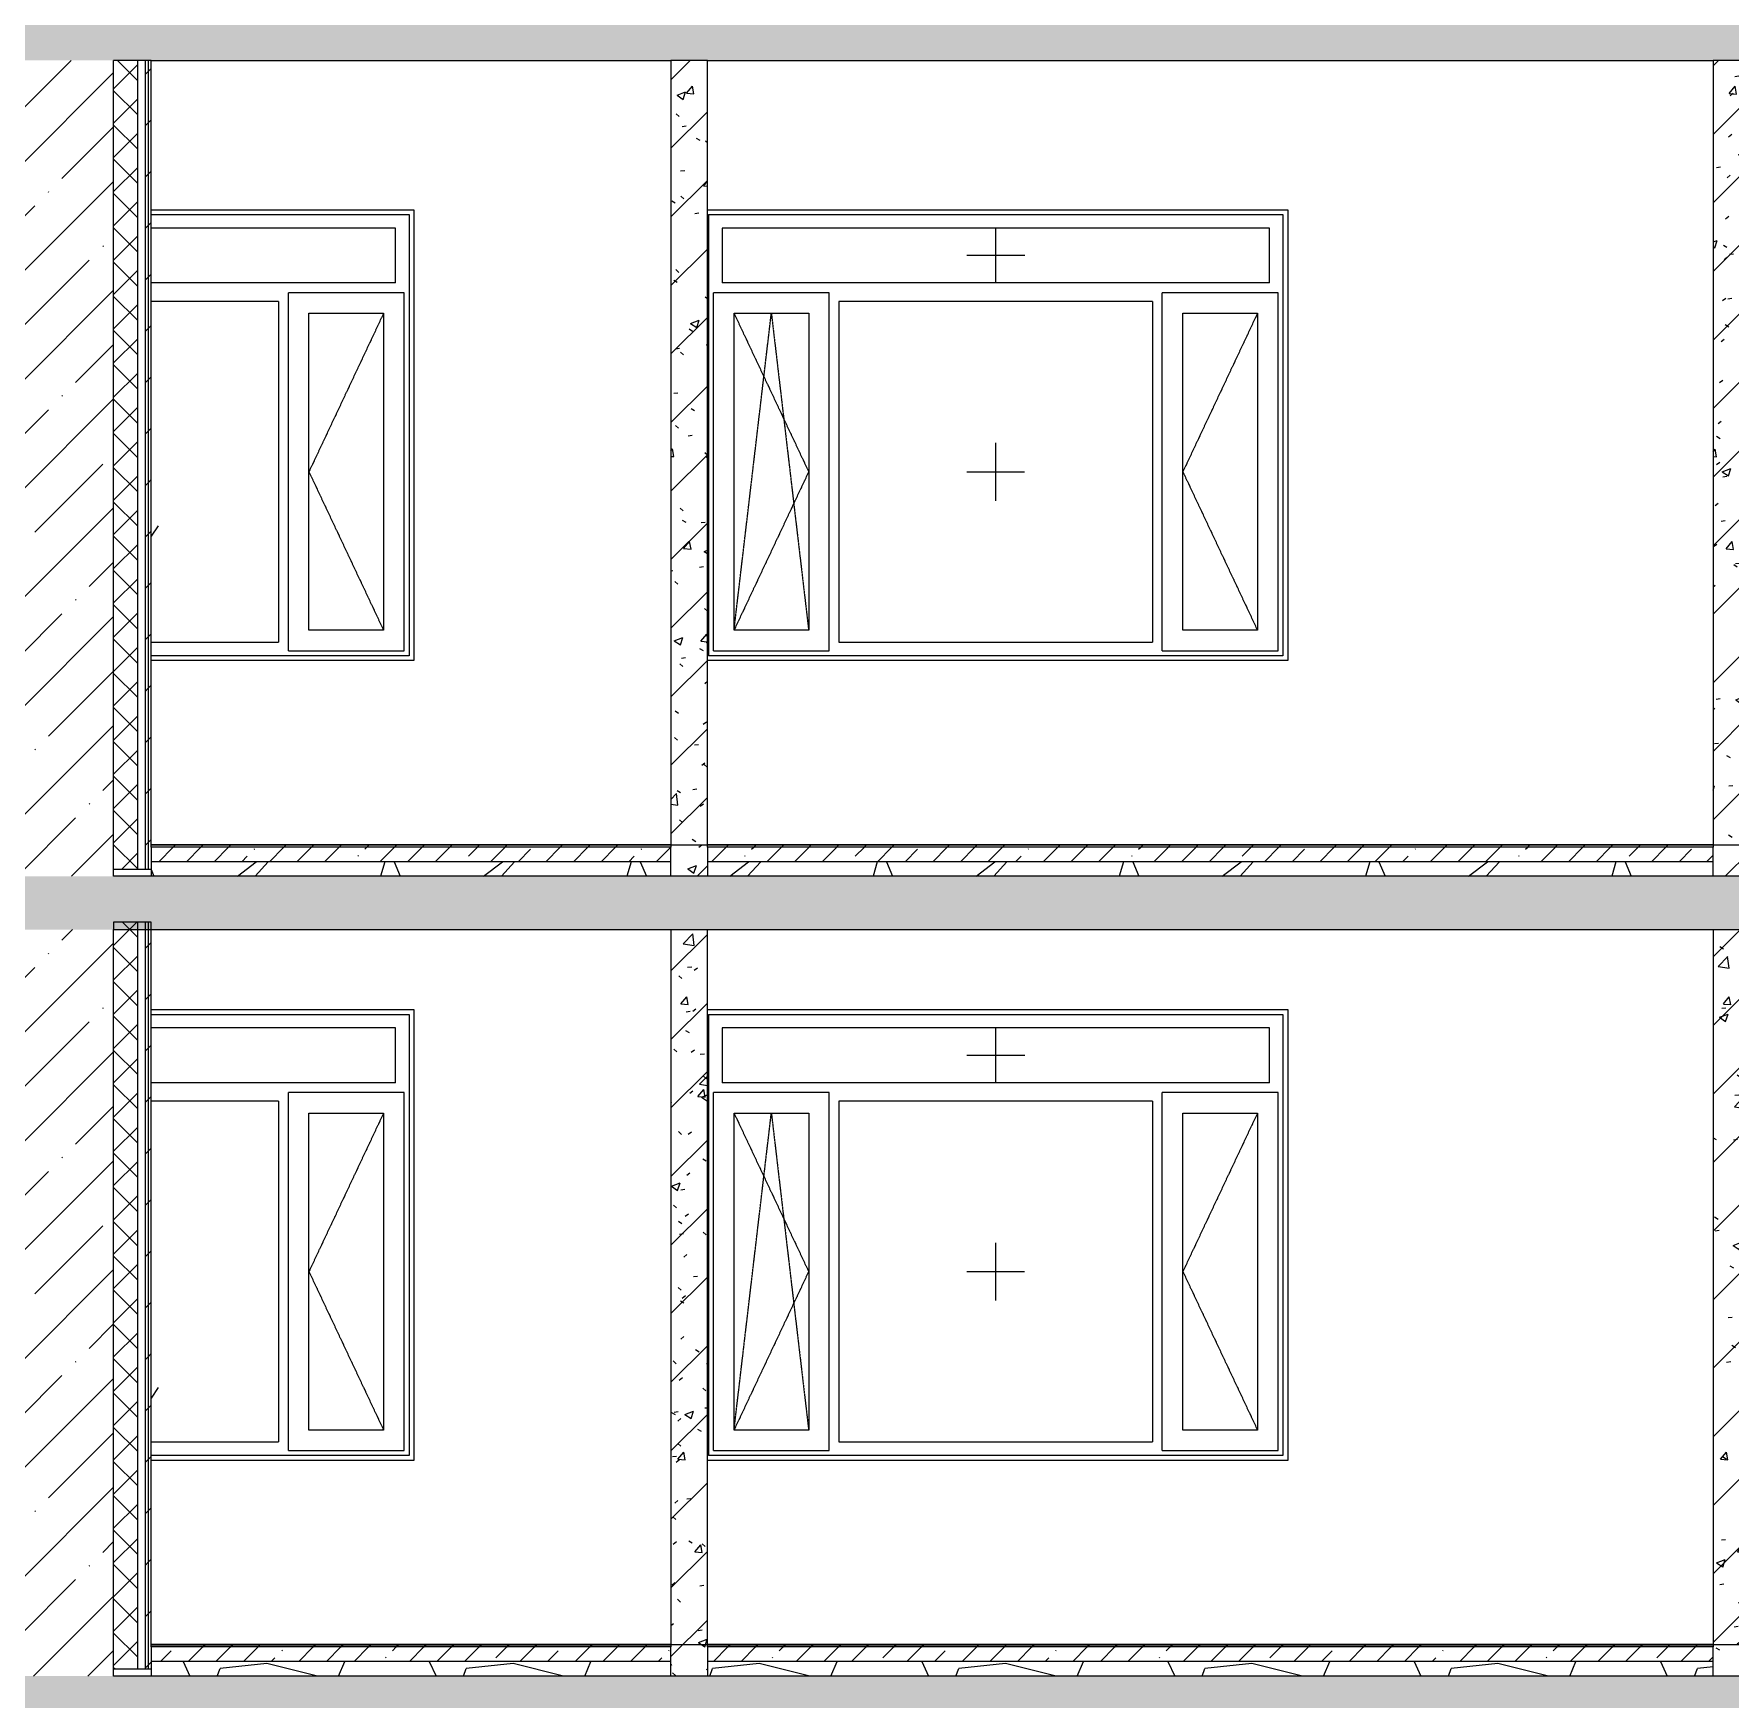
# Model space of a CAD drawing. Header units: millimetres. Extents: x -515342 to 330399, y -224905 to 507333.
# Drawn here: x 143477 to 150476, y 94556 to 101427 of the extents above; entities that cross this region are included whole.
import ezdxf

# ---------------------------------------------------------------- set-up
doc = ezdxf.new("R2010")
doc.units = ezdxf.units.MM
doc.linetypes.add('ASVP_Штриховая_ш2 п1', pattern=[3, 2, -1])
doc.layers.get('0').update_dxf_attribs({"lineweight": 0})
for name, color, linetype, lineweight in [('Крыша', 7, 'Continuous', 0), ('Линии', 7, 'Continuous', 0), ('Окна', 7, 'Continuous', 0), ('Окна открывание', 7, 'Continuous', 0), ('Перекрытие', 7, 'Continuous', 0), ('Стены внутренние', 7, 'Continuous', 0), ('Стены наружные', 7, 'Continuous', 0), ('Стены несущие', 7, 'Continuous', 0), ('Стены отделка', 7, 'Continuous', 0), ('Стены перегородки', 7, 'Continuous', 0), ('Стены штриховка', 7, 'Continuous', 0)]:
    doc.layers.add(name, color=color, linetype=linetype, lineweight=lineweight)
pattern_1 = [(236.31, (49717.4, 8823.7), (-1777.996, -3556.002), [641.07, -5769.6]), (236.31, (49752.95, 8717), (-1777.996, -3556.002), [384.64, -6026.03]), (236.31, (49539.6, 8717), (-1777.996, -3556.002), [384.64, -6026.03])]
pattern_2 = [(45, (136801.12, 95610.5), (-224.5064, 224.5064), []), (45, (137025.63, 95610.5), (-224.5064, 224.5064), [396.875, -79.375, 3.353, -76.022])]
pattern_3 = [(45, (136801.12, 95610.5), (-141.4214, 141.4214), [])]
pattern_4 = [(50, (136801.12, 95610.5), (364.368, -31.878), [38.1, -419.1]), (355, (136801.12, 95610.5), (-70.486, 382.113), [30.48, -335.28]), (100.451, (136831.5, 95607.84), (293.885, 350.233), [32.38, -356.18]), (46.184, (136801.12, 95712.1), (542.158, -84.086), [57.15, -628.65]), (96.636, (136846.3, 95705.1), (474.805, 494.855), [48.57, -534.27]), (351.184, (136801.1, 95712.1), (474.81, 494.85), [45.72, -502.92]), (21, (136851.92, 95686.7), (303.2285, -204.5305), [38.1, -419.1]), (326, (136851.92, 95686.7), (123.604, 368.376), [30.48, -335.28]), (71.451, (136877.2, 95669.65), (426.834, 163.843), [32.38, -356.18]), (37.5, (136801.12, 95610.49), (6.1766, 169.1102), [16.764, -314.452, 16.764, -323.596, -336.55]), (37.5, (136801.12, 95610.49), (6.1766, 169.1102), [-671.576, 16.764, -319.786]), (7.5, (136801.12, 95610.5), (133.6389, 200.3615), [16.764, -177.292, 16.764, -306.832, -128.27]), (7.5, (136801.12, 95610.5), (133.6389, 200.3615), [-517.652, 16.764, -111.506]), (327.5, (136687.84, 95610.49), (271.1818, -11.4584), [16.764, -110.236, 16.764, -379.476, -525.78]), (327.5, (136687.84, 95610.49), (271.1818, -11.4584), [-523.24, 16.764, -509.016]), (317.5, (136637.04, 95610.5), (296.2585, 50.853), [16.764, -148.336, 16.764, -246.38, -373.38]), (317.5, (136637.04, 95610.5), (296.2585, 50.853), [-428.244, 16.764, -356.616])]
pattern_5 = [(45, (136801.12, 95610.49), (-70.7107, 70.7107), []), (135, (136801.12, 95610.49), (-70.7107, -70.7107), [])]
pattern_6 = [(45, (136801.12, 95610.5), (-106.066, 106.066), [])]
pattern_7 = [(228.013, (137532.64, 96626.49), (-8127.9666, -9144.02968), [136.69, -13532.193]), (184.97, (137441.203, 96524.893), (12191.99547, 1016.05502), [234.562, -23221.62]), (132.51, (137207.52, 96504.57), (10159.9124, -11176.07977), [165.393, -16373.89]), (267.274, (136811.283, 96250.573), (1015.88953, 20320.00577), [213.602, -21146.575]), (292.834, (136801.123, 96037.213), (-5080.07417, 12191.97012), [209.453, -20735.923]), (357.274, (136882.403, 95844.173), (-20320.00577, 1015.88953), [213.602, -21146.575]), (37.694, (137095.763, 95834.013), (-13208.04272, -10159.94461), [282.477, -27965.247]), (72.255, (137319.283, 96006.733), (7112.12749, 22351.9589), [266.688, -26402.102]), (121.43, (137400.563, 96260.733), (-8128.10005, 13207.93827), [214.325, -21218.218]), (175.236, (137288.8, 96443.61), (11175.99406, -1016.0697), [244.685, -11989.575]), (222.397, (137044.963, 96463.933), (-12192.085586, -11175.90729), [316.43, -31326.71]), (138.814, (137817.12, 96240.41), (-7111.9922, 6096.0098), [108, -10692.226]), (171.469, (137735.843, 96311.533), (13207.99153, -2032.05404), [205.473, -20341.855]), (225, (137532.64, 96342), (1e-13, -1016), [143.684, -1293.16]), (203.199, (137461.52, 96463.93), (5079.9856, 2032.0367), [77.377, -7660.25]), (291.801, (137390.4, 96433.45), (-1015.9787, 3048.0072), [109.426, -5361.9]), (30.964, (137431.04, 96331.85), (3047.9913, 2032.0134), [177.73, -5746.52]), (161.565, (137583.44, 96423.3), (2031.999, -1016.0024), [128.515, -3084.36]), (16.39, (136801.12, 96433.453), (10159.97517, 3048.0812), [180.035, -17823.53]), (70.346, (136973.84, 96484.25), (-4064.0339, -11175.98797), [151.04, -14952.887]), (293.199, (137583.44, 96626.49), (-2032.0367, 5079.9856), [154.75, -7582.873]), (343.61, (137644.4, 96484.253), (-10159.97517, 3048.0812), [180.035, -17823.53]), (339.444, (136801.12, 95803.53), (-5080.0015, 2031.9962), [173.614, -8507.094]), (294.775, (136963.68, 95742.57), (-5079.9732, 11176.0126), [145.47, -14401.437]), (66.801, (137593.6, 95610.49), (2032.0367, 5079.9856), [154.75, -7582.873]), (17.354, (137654.56, 95752.73), (-13208.0015, -4063.99474), [170.313, -16860.95]), (69.444, (137095.76, 95610.49), (-2031.9962, -5080.0015), [86.807, -8593.9]), (101.31, (137532.64, 95610.5), (-1016.0048, 4063.999), [51.806, -5128.797]), (165.964, (137522.48, 95661.3), (3048.0036, -1015.9877), [209.453, -3979.62]), (186.009, (137319.28, 95712.093), (10159.99987, 1015.9998), [194.107, -19216.546]), (303.69, (137431.04, 96240.4), (-1015.9976, 2032.002), [146.53, -3516.71]), (353.157, (137512.323, 96118.493), (17271.99206, -2032.06884), [255.823, -25326.404]), (60.945, (137766.32, 96088.01), (-4064.0497, -7111.97225), [104.603, -10355.757]), (90, (137817.1, 96179.5), (-1016, 1016), [60.96, -955.04]), (120.256, (137298.96, 95742.57), (4063.9449, -7112.03103), [141.147, -13973.576]), (48.013, (137227.84, 95864.49), (8127.9666, 9144.02968), [273.377, -13395.505]), (0, (137410.7, 96067.7), (1016, 1016), [264.16, -751.84]), (325.305, (137674.88, 96067.69), (-10160.01873, 7111.97318), [160.644, -15903.726]), (254.055, (137806.96, 95976.25), (-1015.9713, -4064.0072), [147.93, -7248.66]), (207.646, (137766.323, 95834.013), (-19303.99578, -10160.00796), [240.858, -23844.986]), (175.426, (137552.963, 95722.253), (-13207.99929, 1016.01778), [254.812, -25226.34])]
pattern_8 = [(45, (136801.12, 95610.5), (-114.0493, 114.0493), []), (45, (136915.17, 95610.5), (-114.0493, 114.0493), [201.613, -40.323, 3.353, -36.97])]

# ---------------------------------------------------------------- blocks, each defined once
blk = doc.blocks.new('Окно_ПВХ_3Створки_1Фрамуга-верх - АР_Окно_ОП_1820_h_х2370_3ст2фр-в-V50-О_АР_П_Разрез 1-1')
at = {"layer": 'Окна'}
h = blk.add_hatch(dxfattribs=at)
h.set_pattern_fill('FP_5', color=256, style=0, pattern_type=2)
h.set_pattern_definition(pattern_1)
h.paths.add_polyline_path([(55999.6, 7586), (56336.2, 7586), (56336.2, 8992), (55810, 8992), (55810, 7586)])
h = blk.add_hatch(dxfattribs=at)
h.set_pattern_fill('FP_5', color=256, style=0, pattern_type=2)
h.set_pattern_definition(pattern_1)
h.paths.add_polyline_path([(56461.2, 7635), (56769.2, 7635), (56769.2, 8943), (56461.2, 8943), (56461.2, 7881.6)])
at = {"layer": 'Окна', "color": 253, "true_color": 0xaaaaaa}
for p, q in [((55810, 9350), (56874.2, 9350)), ((55810, 9350), (56874.2, 9350)), ((56874.2, 9350), (56874.2, 7530)), ((56874.2, 9350), (56874.2, 7530)), ((56818.2, 9294), (55810, 9294)), ((56818.2, 9068), (56818.2, 9294)), ((56818.2, 9068), (55810, 9068)), ((56336.2, 8992), (55810, 8992)), ((56336.2, 8992), (56336.2, 7586)), ((56854.2, 9028), (56376.2, 9028)), ((56376.2, 7550), (56376.2, 9028)), ((56854.2, 7550), (56854.2, 9028)), ((56461.2, 8943), (56769.2, 8943)), ((56461.2, 7635), (56461.2, 8943)), ((56769.2, 8943), (56769.2, 7635)), ((56769.2, 7635), (56461.2, 7635)), ((55810, 7586), (56336.2, 7586)), ((56874.2, 7530), (55810, 7530)), ((56874.2, 7530), (55810, 7530)), ((56376.2, 7550), (56854.2, 7550))]:
    blk.add_line(p, q, dxfattribs=at)
at = {"layer": 'Окна открывание', "linetype": 'ASVP_Штриховая_ш2 п1'}
for p, q in [((56769.2, 8943), (56461.2, 8289)), ((56461.2, 8289), (56769.2, 7635))]:
    blk.add_line(p, q, dxfattribs=at)
blk = doc.blocks.new('Окно_ПВХ_3Створки_1Фрамуга-верх - АР_Окно_ОП_1820_h_х2370_3ст2фр-в-V51-О_АР_П_Разрез 1-1')
at = {"layer": 'Окна'}
h = blk.add_hatch(dxfattribs=at)
h.set_pattern_fill('FP_5', color=256, style=0, pattern_type=2)
h.set_pattern_definition(pattern_1)
h.paths.add_polyline_path([(58215.1, 7635), (58523.1, 7635), (58523.1, 8943), (58215.1, 8943), (58215.1, 7881.6)])
h = blk.add_hatch(dxfattribs=at)
h.set_pattern_fill('FP_5', color=256, style=0, pattern_type=2)
h.set_pattern_definition(pattern_1)
h.paths.add_polyline_path([(60067.1, 7635), (60375.1, 7635), (60375.1, 8943), (60067.1, 8943), (60067.1, 7881.6)])
at = {"layer": 'Окна', "color": 253, "true_color": 0xaaaaaa}
for p, q in [((58110.1, 9350), (60480.1, 9350)), ((58110.1, 9350), (58110.1, 7530)), ((58110.1, 7530), (58110.1, 9350)), ((58110.1, 9350), (60480.1, 9350)), ((60480.1, 9350), (60480.1, 7530)), ((60480.1, 9350), (60480.1, 7530)), ((60424.1, 9294), (58166.1, 9294)), ((58166.1, 9294), (58166.1, 9068)), ((60424.1, 9068), (60424.1, 9294)), ((60424.1, 9068), (58166.1, 9068)), ((58608.1, 9028), (58130.1, 9028)), ((58130.1, 7550), (58130.1, 9028)), ((58608.1, 7550), (58608.1, 9028)), ((58648.1, 8992), (58648.1, 7586)), ((59942.1, 8992), (58648.1, 8992)), ((59942.1, 8992), (59942.1, 7586)), ((60460.1, 9028), (59982.1, 9028)), ((59982.1, 7550), (59982.1, 9028)), ((60460.1, 7550), (60460.1, 9028)), ((58215.1, 8943), (58523.1, 8943)), ((58215.1, 7635), (58215.1, 8943)), ((58523.1, 8943), (58523.1, 7635)), ((60067.1, 8943), (60375.1, 8943)), ((60067.1, 7635), (60067.1, 8943)), ((60375.1, 8943), (60375.1, 7635)), ((58523.1, 7635), (58215.1, 7635)), ((60375.1, 7635), (60067.1, 7635)), ((58648.1, 7586), (59942.1, 7586)), ((60480.1, 7530), (58110.1, 7530)), ((60480.1, 7530), (58110.1, 7530)), ((58130.1, 7550), (58608.1, 7550)), ((59982.1, 7550), (60460.1, 7550))]:
    blk.add_line(p, q, dxfattribs=at)
at = {"layer": 'Окна открывание', "linetype": 'ASVP_Штриховая_ш2 п1'}
for p, q in [((59295.1, 9068), (59295.1, 9294)), ((59415.1, 9181), (59175.1, 9181)), ((58215.1, 7635), (58369.1, 8943)), ((58215.1, 8943), (58523.1, 8289)), ((58369.1, 8943), (58523.1, 7635)), ((60375.1, 8943), (60067.1, 8289)), ((59295.1, 8169), (59295.1, 8409)), ((58523.1, 8289), (58215.1, 7635)), ((59175.1, 8289), (59415.1, 8289)), ((60067.1, 8289), (60375.1, 7635))]:
    blk.add_line(p, q, dxfattribs=at)
blk = doc.blocks.new('Окно_ПВХ_3Створки_1Фрамуга-верх - АР_Окно_ОП_1820_h_х2370_3ст2фр-в-V73-О_АР_П_Разрез 1-1')
at = {"layer": 'Окна'}
h = blk.add_hatch(dxfattribs=at)
h.set_pattern_fill('FP_5', color=256, style=0, pattern_type=2)
h.set_pattern_definition(pattern_1)
h.paths.add_polyline_path([(55810, 12368), (56818.2, 12368), (56818.2, 12594), (55810, 12594)])
h = blk.add_hatch(dxfattribs=at)
h.set_pattern_fill('FP_5', color=256, style=0, pattern_type=2)
h.set_pattern_definition(pattern_1)
h.paths.add_polyline_path([(55810, 10886), (56336.2, 10886), (56336.2, 12292), (55810, 12292), (55810, 10940.8)])
h = blk.add_hatch(dxfattribs=at)
h.set_pattern_fill('FP_5', color=256, style=0, pattern_type=2)
h.set_pattern_definition(pattern_1)
h.paths.add_polyline_path([(56461.2, 10935), (56769.2, 10935), (56769.2, 12243), (56461.2, 12243), (56461.2, 11243)])
at = {"layer": 'Окна', "color": 253, "true_color": 0xaaaaaa}
for p, q in [((55810, 12650), (56874.2, 12650)), ((55810, 12650), (56874.2, 12650)), ((56874.2, 12650), (56874.2, 10830)), ((56874.2, 12650), (56874.2, 10830)), ((56818.2, 12594), (55810, 12594)), ((56818.2, 12368), (56818.2, 12594)), ((56818.2, 12368), (55810, 12368)), ((56854.2, 12328), (56376.2, 12328)), ((56376.2, 10850), (56376.2, 12328)), ((56854.2, 10850), (56854.2, 12328)), ((56336.2, 12292), (55810, 12292)), ((56336.2, 12292), (56336.2, 10886)), ((56461.2, 12243), (56769.2, 12243)), ((56461.2, 10935), (56461.2, 12243)), ((56769.2, 12243), (56769.2, 10935)), ((56769.2, 10935), (56461.2, 10935)), ((55810, 10886), (56336.2, 10886)), ((56376.2, 10850), (56854.2, 10850)), ((56874.2, 10830), (55810, 10830)), ((56874.2, 10830), (55810, 10830))]:
    blk.add_line(p, q, dxfattribs=at)
at = {"layer": 'Окна открывание', "linetype": 'ASVP_Штриховая_ш2 п1'}
for p, q in [((56769.2, 12243), (56461.2, 11589)), ((56461.2, 11589), (56769.2, 10935))]:
    blk.add_line(p, q, dxfattribs=at)
blk = doc.blocks.new('Окно_ПВХ_3Створки_1Фрамуга-верх - АР_Окно_ОП_1820_h_х2370_3ст2фр-в-V74-О_АР_П_Разрез 1-1')
at = {"layer": 'Окна'}
h = blk.add_hatch(dxfattribs=at)
h.set_pattern_fill('FP_5', color=256, style=0, pattern_type=2)
h.set_pattern_definition(pattern_1)
h.paths.add_polyline_path([(58215.1, 10935), (58523.1, 10935), (58523.1, 12243), (58215.1, 12243), (58215.1, 11243)])
h = blk.add_hatch(dxfattribs=at)
h.set_pattern_fill('FP_5', color=256, style=0, pattern_type=2)
h.set_pattern_definition(pattern_1)
h.paths.add_polyline_path([(60067.1, 10935), (60375.1, 10935), (60375.1, 12243), (60067.1, 12243), (60067.1, 11243)])
at = {"layer": 'Окна открывание'}
h = blk.add_hatch(dxfattribs=at)
h.set_pattern_fill('FP_5', color=256, style=0, pattern_type=2)
h.set_pattern_definition(pattern_1)
h.paths.add_polyline_path([(58166.1, 12368), (60424.1, 12368), (60424.1, 12594), (58166.1, 12594)])
at = {"layer": 'Окна', "color": 253, "true_color": 0xaaaaaa}
for p, q in [((58110.1, 12650), (60480.1, 12650)), ((58110.1, 12650), (58110.1, 10830)), ((58110.1, 10830), (58110.1, 12650)), ((58110.1, 12650), (60480.1, 12650)), ((60480.1, 12650), (60480.1, 10830)), ((60480.1, 12650), (60480.1, 10830)), ((60424.1, 12594), (58166.1, 12594)), ((58166.1, 12594), (58166.1, 12368)), ((60424.1, 12368), (60424.1, 12594)), ((58608.1, 12328), (58130.1, 12328)), ((58130.1, 10850), (58130.1, 12328)), ((60424.1, 12368), (58166.1, 12368)), ((58608.1, 10850), (58608.1, 12328)), ((60460.1, 12328), (59982.1, 12328)), ((59982.1, 10850), (59982.1, 12328)), ((60460.1, 10850), (60460.1, 12328)), ((58648.1, 12292), (58648.1, 10886)), ((59942.1, 12292), (58648.1, 12292)), ((59942.1, 12292), (59942.1, 10886)), ((58215.1, 12243), (58523.1, 12243)), ((58215.1, 10935), (58215.1, 12243)), ((58523.1, 12243), (58523.1, 10935)), ((60067.1, 12243), (60375.1, 12243)), ((60067.1, 10935), (60067.1, 12243)), ((60375.1, 12243), (60375.1, 10935)), ((58523.1, 10935), (58215.1, 10935)), ((60375.1, 10935), (60067.1, 10935)), ((58130.1, 10850), (58608.1, 10850)), ((58648.1, 10886), (59942.1, 10886)), ((59982.1, 10850), (60460.1, 10850)), ((60480.1, 10830), (58110.1, 10830)), ((60480.1, 10830), (58110.1, 10830))]:
    blk.add_line(p, q, dxfattribs=at)
at = {"layer": 'Окна открывание', "linetype": 'ASVP_Штриховая_ш2 п1'}
for p, q in [((59295.1, 12368), (59295.1, 12594)), ((59415.1, 12481), (59175.1, 12481)), ((58215.1, 10935), (58369.1, 12243)), ((58215.1, 12243), (58523.1, 11589)), ((58369.1, 12243), (58523.1, 10935)), ((60375.1, 12243), (60067.1, 11589)), ((59295.1, 11469), (59295.1, 11709)), ((58523.1, 11589), (58215.1, 10935)), ((59175.1, 11589), (59415.1, 11589)), ((60067.1, 11589), (60375.1, 10935))]:
    blk.add_line(p, q, dxfattribs=at)
blk = doc.blocks.new('СД_Люблино_Фасады_rvt-1-О_АР_П_Разрез 1-1')
at = {"layer": 'Стены внутренние'}
for p, q in [((55810, 12670), (56894.2, 12670)), ((56894.2, 12670), (56894.2, 10810)), ((58105, 12670), (60500.1, 12670)), ((60500.1, 12670), (60500.1, 10810)), ((56894.2, 10810), (55810, 10810)), ((60500.1, 10810), (58105, 10810)), ((55810, 9370), (56894.2, 9370)), ((56894.2, 9370), (56894.2, 7510)), ((58105, 9370), (60500.1, 9370)), ((60500.1, 9370), (60500.1, 7510)), ((56894.2, 7510), (55810, 7510)), ((60500.1, 7510), (58105, 7510))]:
    blk.add_line(p, q, dxfattribs=at)
at = {"layer": 'Окна', "lineweight": 9}
for name in ['Окно_ПВХ_3Створки_1Фрамуга-верх - АР_Окно_ОП_1820_h_х2370_3ст2фр-в-V73-О_АР_П_Разрез 1-1', 'Окно_ПВХ_3Створки_1Фрамуга-верх - АР_Окно_ОП_1820_h_х2370_3ст2фр-в-V74-О_АР_П_Разрез 1-1', 'Окно_ПВХ_3Створки_1Фрамуга-верх - АР_Окно_ОП_1820_h_х2370_3ст2фр-в-V50-О_АР_П_Разрез 1-1', 'Окно_ПВХ_3Створки_1Фрамуга-верх - АР_Окно_ОП_1820_h_х2370_3ст2фр-в-V51-О_АР_П_Разрез 1-1']:
    blk.add_blockref(name, (0, 0), dxfattribs=at)

msp = doc.modelspace()

# ---------------------------------------------------------------- hatches: boundary and pattern name
at = {"layer": 'Крыша'}
h = msp.add_hatch(dxfattribs=at)
h.set_pattern_fill('FP_1', color=256, style=0, pattern_type=2)
h.set_pattern_definition(pattern_2)
h.paths.add_polyline_path([(137020.5296, 101317.7385), (189585.5296, 101317.7385), (189585.5296, 101537.7385), (137020.5296, 101537.7385), (137020.5296, 101451.7324)])
at = {"layer": 'Перекрытие'}
h = msp.add_hatch(dxfattribs=at)
h.set_pattern_fill('FP_19', color=256, style=0, pattern_type=2)
h.set_pattern_definition(pattern_8)
h.paths.add_polyline_path([(145807.6153, 98071.3929), (146105.5296, 98071.3929), (146105.5296, 98079.3929), (143960.5296, 98079.3929), (143960.5296, 98071.3929), (144978.849, 98071.3929)])
h = msp.add_hatch(dxfattribs=at)
h.set_pattern_fill('FP_19', color=256, style=0, pattern_type=2)
h.set_pattern_definition(pattern_8)
h.paths.add_polyline_path([(145807.6153, 98011.3929), (146105.5296, 98011.3929), (146105.5296, 98071.3929), (143960.5296, 98071.3929), (143960.5296, 98011.3929), (144978.849, 98011.3929)])
h = msp.add_hatch(dxfattribs=at)
h.set_pattern_fill('FP_19', color=256, style=0, pattern_type=2)
h.set_pattern_definition(pattern_8)
h.paths.add_polyline_path([(149951.447, 98071.3929), (150405.5296, 98071.3929), (150405.5296, 98079.3929), (146255.5296, 98079.3929), (146255.5296, 98071.3929), (149537.0639, 98071.3929)])
h = msp.add_hatch(dxfattribs=at)
h.set_pattern_fill('FP_19', color=256, style=0, pattern_type=2)
h.set_pattern_definition(pattern_8)
h.paths.add_polyline_path([(149951.447, 98011.3929), (150405.5296, 98011.3929), (150405.5296, 98071.3929), (146255.5296, 98071.3929), (146255.5296, 98011.3929), (149537.0639, 98011.3929)])
h = msp.add_hatch(dxfattribs=at)
h.set_pattern_fill('FP_23', color=256, style=0, pattern_type=2)
h.set_pattern_definition(pattern_7)
h.paths.add_polyline_path([(145807.6153, 97951.3929), (146105.5296, 97951.3929), (146105.5296, 98011.3929), (143960.5296, 98011.3929), (143960.5296, 97951.3929), (144978.849, 97951.3929)])
h = msp.add_hatch(dxfattribs=at)
h.set_pattern_fill('FP_23', color=256, style=0, pattern_type=2)
h.set_pattern_definition(pattern_7)
h.paths.add_polyline_path([(149951.447, 97951.3929), (150405.5296, 97951.3929), (150405.5296, 98011.3929), (146255.5296, 98011.3929), (146255.5296, 97951.3929), (149537.0639, 97951.3929)])
h = msp.add_hatch(dxfattribs=at)
h.set_pattern_fill('FP_1', color=256, style=0, pattern_type=2)
h.set_pattern_definition(pattern_2)
h.paths.add_polyline_path([(190085.5296, 97731.3929), (190085.5296, 97951.3929), (141000.5296, 97951.3929), (141000.5296, 97731.3929), (189732.2317, 97731.3929)])
h.paths.add_polyline_path([(88622.7373, 97731.3929), (137020.5296, 97731.3929), (137020.5296, 97951.3929), (87845.5296, 97951.3929), (87845.5296, 97731.3929)])
h = msp.add_hatch(dxfattribs=at)
h.set_pattern_fill('FP_19', color=256, style=0, pattern_type=2)
h.set_pattern_definition(pattern_8)
h.paths.add_polyline_path([(143960.5296, 94771.3929), (146105.5296, 94771.3929), (146105.5296, 94779.3929), (143960.5296, 94779.3929)])
h = msp.add_hatch(dxfattribs=at)
h.set_pattern_fill('FP_19', color=256, style=0, pattern_type=2)
h.set_pattern_definition(pattern_8)
h.paths.add_polyline_path([(143960.5296, 94711.3929), (146105.5296, 94711.3929), (146105.5296, 94771.3929), (143960.5296, 94771.3929)])
h = msp.add_hatch(dxfattribs=at)
h.set_pattern_fill('FP_19', color=256, style=0, pattern_type=2)
h.set_pattern_definition(pattern_8)
h.paths.add_polyline_path([(149951.447, 94771.3929), (150405.5296, 94771.3929), (150405.5296, 94779.3929), (146255.5296, 94779.3929), (146255.5296, 94771.3929), (149744.2555, 94771.3929)])
h = msp.add_hatch(dxfattribs=at)
h.set_pattern_fill('FP_19', color=256, style=0, pattern_type=2)
h.set_pattern_definition(pattern_8)
h.paths.add_polyline_path([(149951.447, 94711.3929), (150405.5296, 94711.3929), (150405.5296, 94771.3929), (146255.5296, 94771.3929), (146255.5296, 94711.3929), (149744.2555, 94711.3929)])
h = msp.add_hatch(dxfattribs=at)
h.set_pattern_fill('FP_23', color=256, style=0, pattern_type=2)
h.set_pattern_definition(pattern_7)
h.paths.add_polyline_path([(143960.5296, 94651.3929), (146105.5296, 94651.3929), (146105.5296, 94711.3929), (143960.5296, 94711.3929)])
h = msp.add_hatch(dxfattribs=at)
h.set_pattern_fill('FP_23', color=256, style=0, pattern_type=2)
h.set_pattern_definition(pattern_7)
h.paths.add_polyline_path([(149951.447, 94651.3929), (150405.5296, 94651.3929), (150405.5296, 94711.3929), (146255.5296, 94711.3929), (146255.5296, 94651.3929), (149744.2555, 94651.3929)])
h = msp.add_hatch(dxfattribs=at)
h.set_pattern_fill('FP_1', color=256, style=0, pattern_type=2)
h.set_pattern_definition(pattern_2)
h.paths.add_polyline_path([(87845.5296, 94431.3929), (137410.5296, 94431.3929), (137410.5296, 94651.3929), (87845.5296, 94651.3929), (87845.5296, 94435.9791)])
h.paths.add_polyline_path([(141249.4004, 94431.3929), (190085.5296, 94431.3929), (190085.5296, 94651.3929), (140610.5296, 94651.3929), (140610.5296, 94431.3929), (141042.2088, 94431.3929)])
at = {"layer": 'Стены внутренние'}
h = msp.add_hatch(dxfattribs=at)
h.set_pattern_fill('FP_1', color=256, style=0, pattern_type=2)
h.set_pattern_definition(pattern_2)
h.paths.add_polyline_path([(143805.5296, 84641.3929), (143805.5296, 87681.3929), (143415.5296, 87681.3929), (143415.5296, 84641.3929)])
h.paths.add_polyline_path([(143735.6994, 87901.3929), (143805.5296, 87901.3929), (143805.5296, 91081.3929), (143415.5296, 91081.3929), (143415.5296, 87901.3929)])
h.paths.add_polyline_path([(143805.5296, 91301.3929), (143805.5296, 94431.3929), (143415.5296, 94431.3929), (143415.5296, 91301.3929)])
h.paths.add_polyline_path([(143805.5296, 94651.3929), (143805.5296, 97731.3929), (143415.5296, 97731.3929), (143415.5296, 94651.3929)])
h.paths.add_polyline_path([(143415.5296, 97951.3929), (143805.5296, 97951.3929), (143805.5296, 101317.7385), (143415.5296, 101317.7385), (143415.5296, 98128.4808)])
h = msp.add_hatch(dxfattribs=at)
h.set_pattern_fill('FP_9', color=256, style=0, pattern_type=2)
h.set_pattern_definition(pattern_6)
h.paths.add_polyline_path([(143935.5296, 97981.3929), (143948.0296, 97981.3929), (143948.0296, 101317.7385), (143935.5296, 101317.7385), (143935.5296, 98128.4808)])
h = msp.add_hatch(dxfattribs=at)
h.set_pattern_fill('FP_9', color=256, style=0, pattern_type=2)
h.set_pattern_definition(pattern_6)
h.paths.add_polyline_path([(143948.0296, 97981.3929), (143960.5296, 97981.3929), (143960.5296, 101317.7385), (143948.0296, 101317.7385), (143948.0296, 98128.4808)])
h = msp.add_hatch(dxfattribs=at)
h.set_pattern_fill('FP_2', color=256, style=0, pattern_type=2)
h.set_pattern_definition(pattern_3)
h.paths.add_polyline_path([(146105.5296, 97951.3929), (146255.5296, 97951.3929), (146255.5296, 101317.7385), (146105.5296, 101317.7385), (146105.5296, 98128.4808)])
h = msp.add_hatch(dxfattribs=at)
h.set_pattern_fill('FP_3', color=256, style=0, pattern_type=2)
h.set_pattern_definition(pattern_4)
h.paths.add_polyline_path([(146105.5296, 97951.3929), (146255.5296, 97951.3929), (146255.5296, 101317.7385), (146105.5296, 101317.7385), (146105.5296, 98128.4808)])
h = msp.add_hatch(dxfattribs=at)
h.set_pattern_fill('FP_2', color=256, style=0, pattern_type=2)
h.set_pattern_definition(pattern_3)
h.paths.add_polyline_path([(150405.5296, 97951.3929), (150555.5296, 97951.3929), (150555.5296, 101317.7385), (150405.5296, 101317.7385), (150405.5296, 98866.9812)])
h = msp.add_hatch(dxfattribs=at)
h.set_pattern_fill('FP_3', color=256, style=0, pattern_type=2)
h.set_pattern_definition(pattern_4)
h.paths.add_polyline_path([(150405.5296, 97951.3929), (150555.5296, 97951.3929), (150555.5296, 101317.7385), (150405.5296, 101317.7385), (150405.5296, 98866.9812)])
h = msp.add_hatch(dxfattribs=at)
h.set_pattern_fill('FP_9', color=256, style=0, pattern_type=2)
h.set_pattern_definition(pattern_6)
h.paths.add_polyline_path([(143948.0296, 94681.3929), (143948.0296, 97761.3929), (143935.5296, 97761.3929), (143935.5296, 94681.3929)])
h = msp.add_hatch(dxfattribs=at)
h.set_pattern_fill('FP_9', color=256, style=0, pattern_type=2)
h.set_pattern_definition(pattern_6)
h.paths.add_polyline_path([(143960.5296, 94681.3929), (143960.5296, 97761.3929), (143948.0296, 97761.3929), (143948.0296, 94681.3929)])
h = msp.add_hatch(dxfattribs=at)
h.set_pattern_fill('FP_2', color=256, style=0, pattern_type=2)
h.set_pattern_definition(pattern_3)
h.paths.add_polyline_path([(146255.5296, 94651.3929), (146255.5296, 97731.3929), (146105.5296, 97731.3929), (146105.5296, 94651.3929)])
h = msp.add_hatch(dxfattribs=at)
h.set_pattern_fill('FP_3', color=256, style=0, pattern_type=2)
h.set_pattern_definition(pattern_4)
h.paths.add_polyline_path([(146255.5296, 94651.3929), (146255.5296, 97731.3929), (146105.5296, 97731.3929), (146105.5296, 94651.3929)])
h = msp.add_hatch(dxfattribs=at)
h.set_pattern_fill('FP_2', color=256, style=0, pattern_type=2)
h.set_pattern_definition(pattern_3)
h.paths.add_polyline_path([(150555.5296, 94651.3929), (150555.5296, 97731.3929), (150405.5296, 97731.3929), (150405.5296, 94651.3929)])
h = msp.add_hatch(dxfattribs=at)
h.set_pattern_fill('FP_3', color=256, style=0, pattern_type=2)
h.set_pattern_definition(pattern_4)
h.paths.add_polyline_path([(150555.5296, 94651.3929), (150555.5296, 97731.3929), (150405.5296, 97731.3929), (150405.5296, 94651.3929)])
at = {"layer": 'Стены наружные'}
h = msp.add_hatch(dxfattribs=at)
h.set_pattern_fill('FP_4', color=256, style=0, pattern_type=2)
h.set_pattern_definition(pattern_5)
h.paths.add_polyline_path([(143805.5296, 97981.3929), (143905.5296, 97981.3929), (143905.5296, 101317.7385), (143805.5296, 101317.7385), (143805.5296, 98128.4808)])
h = msp.add_hatch(dxfattribs=at)
h.set_pattern_fill('FP_4', color=256, style=0, pattern_type=2)
h.set_pattern_definition(pattern_5)
h.paths.add_polyline_path([(143905.5296, 94681.3929), (143905.5296, 97761.3929), (143805.5296, 97761.3929), (143805.5296, 94681.3929)])

# ---------------------------------------------------------------- linework, layer by layer
at = {"layer": 'Крыша'}
for p, q in [((143960.5296, 101317.7385), (146105.5296, 101317.7385)), ((146255.5296, 101317.7385), (150405.5296, 101317.7385))]:
    msp.add_line(p, q, dxfattribs=at)
at = {"layer": 'Линии'}
for p, q in [((143960.5296, 98081.3929), (189585.5296, 98081.3929)), ((143960.5296, 94781.3929), (189585.5296, 94781.3929))]:
    msp.add_line(p, q, dxfattribs=at)
at = {"layer": 'Перекрытие'}
for p, q in [((146105.5296, 98081.3929), (143960.5296, 98081.3929)), ((146105.5296, 98079.3929), (143960.5296, 98079.3929)), ((143960.5296, 98071.3929), (143960.5296, 97951.3929)), ((146105.5296, 98071.3929), (143960.5296, 98071.3929)), ((146105.5296, 97951.3929), (146105.5296, 98071.3929)), ((150405.5296, 98081.3929), (146255.5296, 98081.3929)), ((150405.5296, 98079.3929), (146255.5296, 98079.3929)), ((146255.5296, 98071.3929), (146255.5296, 97951.3929)), ((150405.5296, 98071.3929), (146255.5296, 98071.3929)), ((150405.5296, 97951.3929), (150405.5296, 98071.3929)), ((146105.5296, 98011.3929), (143960.5296, 98011.3929)), ((150405.5296, 98011.3929), (146255.5296, 98011.3929)), ((190085.5296, 97951.3929), (143805.5296, 97951.3929)), ((143805.5296, 97731.3929), (190085.5296, 97731.3929)), ((146105.5296, 94781.3929), (143960.5296, 94781.3929)), ((146105.5296, 94779.3929), (143960.5296, 94779.3929)), ((143960.5296, 94771.3929), (143960.5296, 94651.3929)), ((146105.5296, 94771.3929), (143960.5296, 94771.3929)), ((146105.5296, 94651.3929), (146105.5296, 94771.3929)), ((150405.5296, 94781.3929), (146255.5296, 94781.3929)), ((150405.5296, 94779.3929), (146255.5296, 94779.3929)), ((146255.5296, 94771.3929), (146255.5296, 94651.3929)), ((150405.5296, 94771.3929), (146255.5296, 94771.3929)), ((150405.5296, 94651.3929), (150405.5296, 94771.3929)), ((146105.5296, 94711.3929), (143960.5296, 94711.3929)), ((150405.5296, 94711.3929), (146255.5296, 94711.3929)), ((190085.5296, 94651.3929), (143805.5296, 94651.3929))]:
    msp.add_line(p, q, dxfattribs=at)
at = {"layer": 'Стены несущие'}
for p, q in [((143805.5296, 97951.3929), (143805.5296, 101317.7385)), ((143960.5296, 101317.7385), (143805.5296, 101317.7385)), ((143805.5296, 94651.3929), (143805.5296, 97731.3929))]:
    msp.add_line(p, q, dxfattribs=at)
at = {"layer": 'Стены отделка'}
for p, q in [((143905.5296, 97981.3929), (143905.5296, 101317.7385)), ((143960.5296, 98071.3929), (143960.5296, 101317.7385)), ((143805.5296, 97981.3929), (143960.5296, 97981.3929)), ((143960.5296, 97761.3929), (143805.5296, 97761.3929)), ((143805.5296, 97761.3929), (143805.5296, 97731.3929)), ((143905.5296, 94681.3929), (143905.5296, 97761.3929)), ((143960.5296, 94771.3929), (143960.5296, 97761.3929)), ((143805.5296, 94681.3929), (143960.5296, 94681.3929))]:
    msp.add_line(p, q, dxfattribs=at)
at = {"layer": 'Стены перегородки'}
for p, q in [((146105.5296, 101317.7385), (146105.5296, 98071.3929)), ((146255.5296, 98071.3929), (146255.5296, 101317.7385)), ((150405.5296, 101317.7385), (150405.5296, 98071.3929)), ((146105.5296, 97731.3929), (146105.5296, 94771.3929)), ((146255.5296, 94771.3929), (146255.5296, 97731.3929)), ((150405.5296, 97731.3929), (150405.5296, 94771.3929))]:
    msp.add_line(p, q, dxfattribs=at)
at = {"layer": 'Стены штриховка'}
for p, q in [((143935.5296, 101317.7385), (143935.5296, 97981.3929)), ((143948.0296, 101317.7385), (143948.0296, 97981.3929)), ((146255.5296, 101317.7385), (146105.5296, 101317.7385)), ((150555.5296, 101317.7385), (150405.5296, 101317.7385)), ((143935.5296, 97761.3929), (143935.5296, 94681.3929)), ((143948.0296, 97761.3929), (143948.0296, 94681.3929))]:
    msp.add_line(p, q, dxfattribs=at)

# ---------------------------------------------------------------- block references
msp.add_blockref('СД_Люблино_Фасады_rvt-1-О_АР_П_Разрез 1-1', (88150.5296, 88031.3929))

doc.saveas('drawing.dxf')
